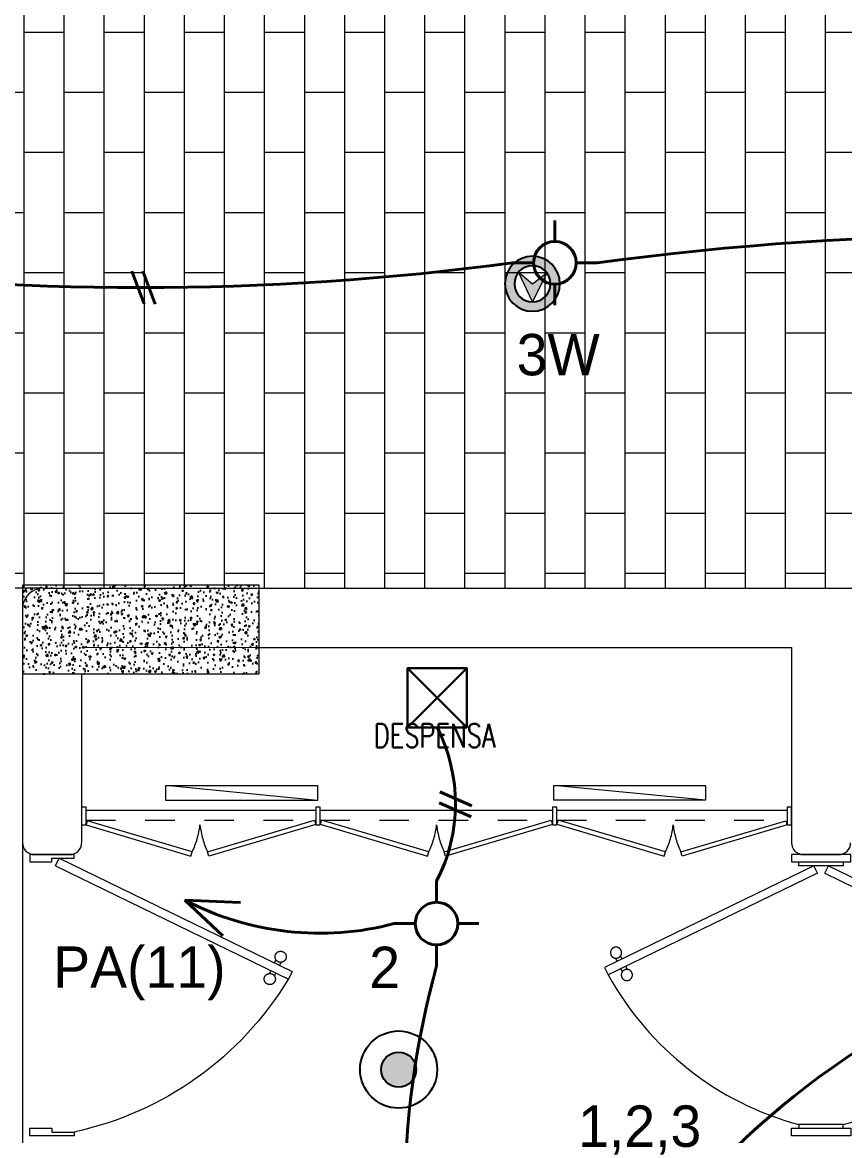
# Model space of a CAD drawing. Header units: metres. Extents: x 14 to 2416, y -346 to 476.
# Drawn here: x 43.951 to 46.732, y -86.476 to -82.714 of the extents above; entities that cross this region are included whole.
import ezdxf

# ---------------------------------------------------------------- set-up
doc = ezdxf.new("R2010")
doc.units = ezdxf.units.M
for name, pattern in [('0', [0]), ('CONTINUA', [0]), ('DASHED', [0.75, 0.5, -0.25])]:
    doc.linetypes.add(name, pattern=pattern)
doc.layers.get('0').update_dxf_attribs({"linetype": '0', "lineweight": 20})
for name, color, linetype, lineweight in [('A-ANNO-TEXT', 20, 'Continuous', 13), ('A-DOOR', 35, 'Continuous', 5), ('A-WALL', 250, 'Continuous', 20), ('baños', 251, 'Continuous', 0), ('Columnas', 7, 'Continuous', 18), ('E Registro Electrico', 36, 'Continuous', 30), ('E Salida Luces', 22, 'Continuous', 40), ('E Tuberia Emp Losa', 22, 'Continuous', 40), ('MAVA', 1, 'Continuous', 15), ('MAVA -LUMINARIAS', 1, 'Continuous', 18), ('MOB FIJOS', 251, 'Continuous', 0), ('piso', 253, 'Continuous', 0), ('PROYECCION', 9, 'DASHED', 0), ('textos', 7, 'Continuous', 0)]:
    doc.layers.add(name, color=color, linetype=linetype, lineweight=lineweight)
for name, color, linetype in [('HATCH', 8, 'Continuous'), ('MAVA LUM', 1, 'Continuous'), ('MAVA Luminarias', 1, 'Continuous')]:
    doc.layers.add(name, color=color, linetype=linetype)
doc.layers.add('hatch piso', color=253, linetype='Continuous', lineweight=0, transparency=0.7)
doc.styles.add('Arch-Dim', font='romans.shx', dxfattribs={"width": 0.75})
doc.styles.add('CENTURY GOTHIC', font='GOTHIC.TTF')
doc.styles.add('DIMTEXT', font='dim.shx', dxfattribs={"width": 0.75})
doc.styles.get("Standard").update_dxf_attribs({"font": 'arial.ttf', "height": 0.1875})

# ---------------------------------------------------------------- blocks, each defined once
blk = doc.blocks.new('dl ip')
at = {"layer": 'MAVA', "transparency": 33554687}
h = blk.add_hatch(color=40, dxfattribs=at)
h.dxf.hatch_style = 1
h.paths.add_polyline_path([(94.7574, -111.2088), (94.7109, -111.2482), (94.6624, -111.2113), (94.7109, -111.3092)])
at = {"layer": 'MAVA Luminarias', "linetype": 'Continuous'}
h = blk.add_hatch(color=40, dxfattribs=at)
h.paths.add_polyline_path([(94.618, -111.2482, 1), (94.8039, -111.2482, 1)])
h.paths.add_polyline_path([(94.7719, -111.2482, -1), (94.6499, -111.2482, -1)], flags=16)
at = {"layer": 'MAVA', "color": 40}
for p, q in [((94.7109, -111.2482), (94.6624, -111.2113)), ((94.6624, -111.2113), (94.7109, -111.3092)), ((94.7109, -111.3092), (94.7574, -111.2088)), ((94.7574, -111.2088), (94.7109, -111.2482))]:
    blk.add_line(p, q, dxfattribs=at)
at = {"layer": 'MAVA Luminarias', "color": 40, "linetype": 'Continuous'}
for radius in [0.093, 0.061]:
    blk.add_circle((94.7109, -111.2482), radius, dxfattribs=at)
blk = doc.blocks.new('SUPERFICIAL')
at = {"layer": 'MAVA LUM'}
h = blk.add_hatch(color=256, dxfattribs=at)
h.dxf.hatch_style = 1
edge = h.paths.add_edge_path()
edge.add_arc((0.0008, 0.0016), 0.059, 0, 360)
for radius in [0.1303, 0.0593]:
    blk.add_circle((0.0008, 0.0016, 0), radius, dxfattribs=at)
at = {"ltscale": 1e-05, "style": 'DIMTEXT', "flags": 1}
blk.add_attdef('MULTIPLICADOR', (0.0928, 0.4687), '', height=0.15, dxfattribs=at)
blk = doc.blocks.new('undercounter')
at = {"layer": 'MAVA -LUMINARIAS', "lineweight": 0}
h = blk.add_hatch(dxfattribs=at)
h.set_pattern_fill('ANGLE', color=6)
h.set_pattern_definition([(0, (0, 0), (0, 6.985), [5.08, -1.905]), (90, (0, 0), (-6.985, 4e-16), [5.08, -1.905])])
h.paths.add_polyline_path([(19.338, 1.5834), (19.338, 1.5173), (20.0151, 1.5173)])
at = {"layer": 'MAVA -LUMINARIAS', "color": 6, "lineweight": 0}
blk.add_line((19.338, 1.5834), (20.0151, 1.5173), dxfattribs=at)
blk.add_lwpolyline([(19.338, 1.5834), (20.0151, 1.5834), (20.0151, 1.5173), (19.338, 1.5173)], close=True, dxfattribs=at)
blk = doc.blocks.new('puerta 1.00')
at = {"layer": 'A-DOOR'}
for p, q in [((-0.15, -0.0125), (-0.9369, -0.3949)), ((-0.1376, -0.038), (-0.15, -0.0125)), ((-0.1376, -0.038), (-0.9245, -0.4204)), ((-0.8946, -0.3743), (-0.8996, -0.3641)), ((-0.8777, -0.3661), (-0.8826, -0.3559)), ((-0.9369, -0.3949), (-0.9245, -0.4204)), ((-0.8822, -0.3998), (-0.8772, -0.4101)), ((-0.8653, -0.3916), (-0.8603, -0.4018))]:
    blk.add_line(p, q, dxfattribs=at)
for points in [[(-0.05, 0), (-0.05, -0.025), (-0.125, -0.025), (-0.125, -0.0125), (-0.2, -0.0125), (-0.2, 0), (-0.05, 0)], [(-0.05, -0.95), (-0.05, -0.925), (-0.125, -0.925), (-0.125, -0.9375), (-0.2, -0.9375), (-0.2, -0.95), (-0.05, -0.95)]]:
    blk.add_lwpolyline(points, dxfattribs=at)
blk.add_arc((0.0366, 0.1602), 1.1229, 211.1336, 257.8343, dxfattribs=at)
for points in [[(-0.8982, -0.3642), (-0.9033, -0.3642), (-0.912, -0.3591), (-0.917, -0.3504), (-0.917, -0.3403), (-0.912, -0.3316), (-0.9033, -0.3265), (-0.8932, -0.3265), (-0.8844, -0.3316), (-0.8794, -0.3403), (-0.8794, -0.3504), (-0.8844, -0.3591), (-0.8932, -0.3642), (-0.8982, -0.3642)], [(-0.8617, -0.4394), (-0.8667, -0.4394), (-0.8754, -0.4344), (-0.8805, -0.4256), (-0.8805, -0.4156), (-0.8754, -0.4068), (-0.8667, -0.4018), (-0.8566, -0.4018), (-0.8479, -0.4068), (-0.8428, -0.4156), (-0.8428, -0.4257), (-0.8479, -0.4344), (-0.8566, -0.4394), (-0.8617, -0.4394)]]:
    blk.add_open_spline(points, degree=2, dxfattribs=at)
blk = doc.blocks.new('A$C0952172f')
at = {"layer": 'A-DOOR'}
for p, q in [((0.569, 1.4639), (0.5435, 1.4515)), ((0.887, 0.7445), (0.5435, 1.4515)), ((0.9125, 0.7569), (0.569, 1.4639)), ((0.564, 1.4092), (0.5538, 1.4042)), ((0.5723, 1.3923), (0.562, 1.3873)), ((0.5895, 1.4216), (0.5997, 1.4265)), ((0.5977, 1.4046), (0.608, 1.4096)), ((0.887, 0.7445), (0.9125, 0.7569)), ((0.887, 0.7193), (0.5435, 0.0124)), ((0.887, 0.7193), (0.9125, 0.707)), ((0.9125, 0.707), (0.569, 0)), ((0.5723, 0.0716), (0.562, 0.0766)), ((0.564, 0.0547), (0.5538, 0.0597)), ((0.5895, 0.0423), (0.5997, 0.0374)), ((0.5977, 0.0592), (0.608, 0.0543)), ((0.569, 0), (0.5435, 0.0124))]:
    blk.add_line(p, q, dxfattribs=at)
for points in [[(0, 0.8319), (0.025, 0.8319), (0.025, 0.6319), (0, 0.6319)], [(0.95, 0.8319), (0.925, 0.8319), (0.925, 0.6319), (0.95, 0.6319)], [(0.0375, 0.8069), (0.025, 0.8069), (0.025, 0.6569), (0.0375, 0.6569)], [(0.9125, 0.8069), (0.925, 0.8069), (0.925, 0.6569), (0.9125, 0.6569)]]:
    blk.add_lwpolyline(points, close=True, dxfattribs=at)
for centre, start, end in [((1.0509, 0.5323), 118.902, 164.8359), ((1.0509, 0.9316), 195.1641, 241.098)]:
    blk.add_arc(centre, 1.05, start, end, dxfattribs=at)
for points in [[(0.5997, 1.4252), (0.5997, 1.4303), (0.6047, 1.439), (0.6135, 1.444), (0.6236, 1.444), (0.6323, 1.439), (0.6373, 1.4302), (0.6373, 1.4202), (0.6323, 1.4114), (0.6236, 1.4064), (0.6135, 1.4064), (0.6047, 1.4114), (0.5997, 1.4202), (0.5997, 1.4252)], [(0.5244, 1.3886), (0.5244, 1.3937), (0.5295, 1.4024), (0.5382, 1.4075), (0.5483, 1.4074), (0.557, 1.4024), (0.5621, 1.3937), (0.5621, 1.3836), (0.557, 1.3748), (0.5483, 1.3698), (0.5382, 1.3698), (0.5295, 1.3749), (0.5244, 1.3836), (0.5244, 1.3886)], [(0.5244, 0.0753), (0.5244, 0.0702), (0.5295, 0.0615), (0.5382, 0.0564), (0.5483, 0.0564), (0.557, 0.0615), (0.5621, 0.0702), (0.5621, 0.0803), (0.557, 0.089), (0.5483, 0.0941), (0.5382, 0.0941), (0.5295, 0.089), (0.5244, 0.0803), (0.5244, 0.0753)], [(0.5997, 0.0387), (0.5997, 0.0336), (0.6047, 0.0249), (0.6135, 0.0199), (0.6236, 0.0199), (0.6323, 0.0249), (0.6373, 0.0337), (0.6373, 0.0437), (0.6323, 0.0525), (0.6236, 0.0575), (0.6135, 0.0575), (0.6047, 0.0525), (0.5997, 0.0437), (0.5997, 0.0387)]]:
    blk.add_open_spline(points, degree=2, dxfattribs=at)
blk = doc.blocks.new('PL BASE 1N NASAS 09')
at = {"layer": 'HATCH'}
h = blk.add_hatch(dxfattribs=at)
h.set_pattern_fill('AR-CONC', color=256, scale=0.00032)
h.paths.add_polyline_path([(-106.4311, -49.2388), (-106.4311, -49.5388), (-105.6311, -49.5388), (-105.6311, -49.2388)])
at = {"layer": 'A-WALL'}
for p, q in [((-106.3611, -49.2497), (-100.0011, -49.2497)), ((-106.4311, -49.3197), (-106.4311, -50.1097)), ((-105.6311, -49.4497), (-103.8311, -49.4497)), ((-103.8311, -49.4497), (-103.8311, -50.1097)), ((-106.2311, -49.5388), (-106.2311, -50.1097)), ((-106.3911, -50.1497), (-106.2711, -50.1497)), ((-103.7911, -50.1497), (-103.6711, -50.1497))]:
    blk.add_line(p, q, dxfattribs=at)
for centre, radius, start, end in [((-106.3611, -49.3197), 0.07, 90, 180), ((-106.3911, -50.1097), 0.04, 180, 270), ((-106.2711, -50.1097), 0.04, 270, 0), ((-103.7911, -50.1097), 0.04, 180, 270), ((-103.6711, -50.1097), 0.04, 270, 0)]:
    blk.add_arc(centre, radius, start, end, dxfattribs=at)
at = {"layer": 'Columnas'}
blk.add_lwpolyline([(-106.4311, -49.2388), (-106.4311, -49.5388), (-105.6311, -49.5388), (-105.6311, -49.2388)], close=True, dxfattribs=at)
at = {"layer": 'MOB FIJOS'}
for points in [[(-106.2161, -49.9897), (-106.2311, -49.9897), (-106.2311, -50.0497), (-106.2161, -50.0497)], [(-105.4244, -49.9897), (-105.4394, -49.9897), (-105.4394, -50.0497), (-105.4244, -50.0497)], [(-104.6244, -49.9897), (-104.6394, -49.9897), (-104.6394, -50.0497), (-104.6244, -50.0497)], [(-103.8311, -49.9897), (-103.8461, -49.9897), (-103.8461, -50.0497), (-103.8311, -50.0497)], [(-106.2118, -50.0353), (-106.2161, -50.0497), (-105.8614, -50.1549), (-105.8571, -50.1406)], [(-105.4437, -50.0335), (-105.4395, -50.0479), (-105.8008, -50.1549), (-105.8051, -50.1406)], [(-105.4201, -50.0329), (-105.4243, -50.0473), (-105.0614, -50.1549), (-105.0571, -50.1406)], [(-104.6437, -50.0334), (-104.6394, -50.0478), (-105.0008, -50.1549), (-105.0051, -50.1406)], [(-104.6199, -50.0329), (-104.6242, -50.0473), (-104.2614, -50.1549), (-104.2571, -50.1406)], [(-103.8503, -50.0353), (-103.8461, -50.0497), (-104.2008, -50.1549), (-104.2051, -50.1406)]]:
    blk.add_lwpolyline(points, close=True, dxfattribs=at)
at = {"layer": 'piso'}
for p, q in [((-106.3611, -49.2497), (-111.7811, -49.2497)), ((-106.2161, -49.9997), (-105.4394, -49.9997)), ((-105.4244, -49.9997), (-104.6394, -49.9997)), ((-104.6244, -49.9997), (-103.8461, -49.9997)), ((-106.4311, -50.1097), (-106.4311, -51.1397))]:
    blk.add_line(p, q, dxfattribs=at)
at = {"layer": 'PROYECCION', "color": 252, "linetype": 'DASHED', "ltscale": 0.1}
for p, q in [((-106.2161, -50.0331), (-105.4394, -50.0331)), ((-105.4244, -50.0331), (-104.6394, -50.0331)), ((-104.6244, -50.0331), (-103.8461, -50.0331))]:
    blk.add_line(p, q, dxfattribs=at)
for centre, start, end in [((-106.1217, -50.0156), 334.7316, 353.3114), ((-105.5404, -50.0156), 186.6886, 205.2684), ((-105.3217, -50.0156), 334.7316, 353.3114), ((-104.7404, -50.0156), 186.6886, 205.2684), ((-104.5217, -50.0156), 334.7316, 353.3114), ((-103.9404, -50.0156), 186.6886, 205.2684)]:
    blk.add_arc(centre, 0.2927, start, end, dxfattribs=at)
at = {"color": 1, "rotation": 90}
blk.add_blockref('A$C0952172f', (-102.9991, -51.0997), dxfattribs=at)
at = {"layer": 'A-DOOR', "xscale": -1}
blk.add_blockref('puerta 1.00', (-106.4565, -50.1497), dxfattribs=at)
at = {"layer": 'baños', "linetype": 'Continuous'}
for tag, p in [('MODELNUMBER', (-121.6562, -54.8273)), ('TRADENAME', (-121.6562, -54.8273)), ('PRODUCT', (-121.6562, -54.8274)), ('MATERIAL', (-121.6562, -54.8274))]:
    blk.add_attdef(tag, p, '', height=0.0000254, rotation=359.9999, dxfattribs=at)
at = {"layer": 'textos', "insert": (-105.2428, -49.7874), "char_height": 0.08, "attachment_point": 7, "style": 'Arch-Dim'}
blk.add_mtext_dynamic_manual_height_columns('DESPENSA', width=1.167714, gutter_width=1, heights=[0], dxfattribs=at)
blk = doc.blocks.new('PL MUEBLES 1N NASAS 09')
at = {"layer": 'hatch piso'}
h = blk.add_hatch(dxfattribs=at)
h.set_pattern_fill('AR-BRSTD', color=256, scale=0.002, angle=-90)
h.set_pattern_definition([(270, (-8.74588, 232.01007), (0.1354836, -2e-17), []), (0, (-8.74588, 232.01007), (0.1354836, 0.2032), [0.1354836, -0.1354836])])
edge = h.paths.add_edge_path()
edge.add_line((62.3305, 47.1481), (63.2305, 47.1481))
edge.add_line((63.2305, 47.1481), (63.2305, 48.4481))
edge.add_line((63.2305, 48.4481), (56.5331, 48.4481))
edge.add_line((56.5331, 48.4481), (56.5331, 48.2731))
edge.add_line((56.5331, 48.2731), (56.3831, 48.2731))
edge.add_line((56.3831, 48.2731), (56.3831, 48.4536))
edge.add_line((56.3831, 48.4536), (54.5879, 48.4536))
edge.add_line((54.5879, 48.4536), (54.5879, 46.9481))
edge.add_line((54.5879, 46.9481), (55.8257, 46.9481))
edge.add_arc((55.8755, 46.9973), 0.07, 180, 224.6727, ccw=False)
edge.add_line((55.8055, 46.9973), (55.8055, 47.1073))
edge.add_arc((55.8755, 47.1073), 0.07, 90, 180, ccw=False)
edge.add_line((55.8755, 47.1773), (55.9855, 47.1773))
edge.add_arc((55.9855, 47.1073), 0.07, 0, 90, ccw=False)
edge.add_line((56.0555, 47.1073), (56.0555, 46.9973))
edge.add_arc((55.9855, 46.9973), 0.07, -44.6727, 0, ccw=False)
edge.add_line((56.0353, 46.9481), (59.0257, 46.9481))
edge.add_arc((59.0755, 46.9973), 0.07, 180, 224.6728, ccw=False)
edge.add_line((59.0055, 46.9973), (59.0055, 47.1073))
edge.add_arc((59.0755, 47.1073), 0.07, 90, 180, ccw=False)
edge.add_line((59.0755, 47.1773), (59.1855, 47.1773))
edge.add_arc((59.1855, 47.1073), 0.07, 0, 90, ccw=False)
edge.add_line((59.2555, 47.1073), (59.2555, 46.9973))
edge.add_arc((59.1855, 46.9973), 0.07, -90, 0, ccw=False)
edge.add_line((59.1855, 46.9273), (59.0755, 46.9273))
edge.add_arc((59.0755, 46.9973), 0.07, 229.9948, 270, ccw=False)
edge.add_line((59.0305, 46.9437), (59.0305, 44.972))
edge.add_arc((59.0755, 44.9184), 0.07, 90, 130.0052, ccw=False)
edge.add_line((59.0755, 44.9884), (59.1855, 44.9884))
edge.add_arc((59.1855, 44.9184), 0.07, 0, 90, ccw=False)
edge.add_line((59.2555, 44.9184), (59.2555, 44.8084))
edge.add_arc((59.1855, 44.8084), 0.07, -90, 0, ccw=False)
edge.add_line((59.1855, 44.7384), (59.0755, 44.7384))
edge.add_arc((59.0755, 44.8084), 0.07, 229.9948, 270, ccw=False)
edge.add_line((59.0305, 44.7548), (59.0305, 41.172))
edge.add_arc((59.0755, 41.1184), 0.07, 90, 130.0052, ccw=False)
edge.add_line((59.0755, 41.1884), (59.1855, 41.1884))
edge.add_arc((59.1855, 41.1184), 0.07, 0, 90, ccw=False)
edge.add_line((59.2555, 41.1184), (59.2555, 41.0084))
edge.add_arc((59.1855, 41.0084), 0.07, -90, 0, ccw=False)
edge.add_line((59.1855, 40.9384), (59.0755, 40.9384))
edge.add_arc((59.0755, 41.0084), 0.07, 180, 270, ccw=False)
edge.add_line((59.0055, 41.0084), (59.0055, 41.1184))
edge.add_arc((59.0755, 41.1184), 0.07, 149.8481, 180, ccw=False)
edge.add_line((59.0149, 41.1535), (56.0391, 41.1535))
edge.add_arc((55.9855, 41.1085), 0.07, 0, 40.0052, ccw=False)
edge.add_line((56.0555, 41.1085), (56.0555, 40.9985))
edge.add_arc((55.9855, 40.9985), 0.07, -90, 0, ccw=False)
edge.add_line((55.9855, 40.9285), (55.8755, 40.9285))
edge.add_arc((55.8755, 40.9985), 0.07, 180, 270, ccw=False)
edge.add_line((55.8055, 40.9985), (55.8055, 41.1085))
edge.add_arc((55.8755, 41.1085), 0.07, 139.9948, 180, ccw=False)
edge.add_line((55.8219, 41.1535), (50.4363, 41.1535))
edge.add_arc((50.3827, 41.1085), 0.07, 0, 40.0052, ccw=False)
edge.add_line((50.4527, 41.1085), (50.4527, 40.9985))
edge.add_arc((50.3827, 40.9985), 0.07, -90, 0, ccw=False)
edge.add_line((50.3827, 40.9285), (50.2727, 40.9285))
edge.add_arc((50.2727, 40.9985), 0.07, 180, 270, ccw=False)
edge.add_line((50.2027, 40.9985), (50.2027, 41.1085))
edge.add_arc((50.2727, 41.1085), 0.07, 139.9948, 180, ccw=False)
edge.add_line((50.2191, 41.1535), (46.4305, 41.1535))
edge.add_line((46.4305, 41.1535), (46.4305, 40.9535))
edge.add_line((46.4305, 40.9535), (44.3305, 40.9535))
edge.add_line((44.3305, 40.9535), (44.3305, 39.3536))
edge.add_line((44.3305, 39.3536), (47.8305, 39.3536))
edge.add_line((47.8305, 39.3536), (47.8305, 38.9536))
edge.add_line((47.8305, 38.9536), (62.3305, 38.9536))
edge.add_line((62.3305, 38.9536), (62.3305, 47.1481))
at = {"layer": 'baños'}
blk.add_blockref('PL BASE 1N NASAS 09', (162.2615, 88.2033), dxfattribs=at)
blk = doc.blocks.new('A$Cbef68299')
blk.add_blockref('PL MUEBLES 1N NASAS 09', (-30.7659, -32.0535))
blk = doc.blocks.new('A$Cc5be7df0')
at = {"layer": 'piso'}
blk.add_line((29.2139, 23.3425), (29.2139, 22.3925), dxfattribs=at)
at = {"layer": 'A-ANNO-TEXT'}
blk.add_blockref('A$Cbef68299', (4.1493, 17.337), dxfattribs=at)
blk = doc.blocks.new('*U370')
for p, q in [((0.025, 1.368), (-1.049, -1.483)), ((0.987, 1.368), (-0.088, -1.483))]:
    blk.add_line(p, q)
blk = doc.blocks.new('*U513')
at = {"xscale": 0.03937007874015751, "yscale": 0.03937007874015751, "zscale": 0.03937007874015751, "rotation": 90.17553228591599}
blk.add_blockref('*U370', (-0.0023, 0.0012), dxfattribs=at)
blk = doc.blocks.new('*U502')
at = {"layer": 'E Salida Luces', "linetype": 'Continuous'}
for p, q in [((0, 0.3583), (0, 0.1807)), ((-0.3576, 0.0007), (-0.18, 0.0007)), ((0.18, 0.0007), (0.3576, 0.0007)), ((0, -0.1793), (0, -0.3569))]:
    blk.add_line(p, q, dxfattribs=at)
blk.add_circle((0, 0.0007), 0.18, dxfattribs=at)
blk = doc.blocks.new('*U481')
at = {"layer": 'E Salida Luces', "linetype": 'Continuous'}
for p, q in [((0, 0.3583), (0, 0.1807)), ((-0.3576, 0.0007), (-0.18, 0.0007)), ((0.18, 0.0007), (0.3576, 0.0007)), ((0, -0.1793), (0, -0.3569))]:
    blk.add_line(p, q, dxfattribs=at)
blk.add_circle((0, 0.0007), 0.18, dxfattribs=at)
blk = doc.blocks.new('*U383')
at = {"layer": 'E Registro Electrico'}
for p, q in [((1, 0.5), (0, -0.5)), ((1, -0.5), (0, 0.5))]:
    blk.add_line(p, q, dxfattribs=at)
blk.add_lwpolyline([(1, 0.5), (1, -0.5), (0, -0.5), (0, 0.5)], close=True, dxfattribs=at)
blk = doc.blocks.new('*U647')
at = {"xscale": 0.03937007874015751, "yscale": 0.03937007874015751, "zscale": 0.03937007874015751, "rotation": 176.7713498322499}
blk.add_blockref('*U370', (-0.0014, -0.0022), dxfattribs=at)
blk = doc.blocks.new('*U578')
at = {"layer": 'E Tuberia Emp Losa', "linetype": 'Continuous'}
for p, q in [((0.1358, 0.1733), (0, 0)), ((0, 0), (0.2303, 0.0462))]:
    blk.add_line(p, q, dxfattribs=at)

msp = doc.modelspace()

# ---------------------------------------------------------------- linework, layer by layer
at = {"layer": 'E Salida Luces', "const_width": 0.004}
msp.add_lwpolyline([(44.1516, -84.8261), (45.9942, -84.8261)], dxfattribs=at)
at = {"layer": 'E Salida Luces'}
for centre, radius, start, end in [((47.2766, -93.7369), 10.3036, 82.29201, 97.70799), ((44.3516, -74.1577), 9.4527, 262.35853, 277.64147), ((44.8455, -85.3544), 0.5699, 332.6297, 26.9544), ((44.9574, -84.804), 0.9879, 242.4674, 284.7268), ((48.2592, -88.469), 2.7218, 103.8307, 139.9209), ((48.2115, -86.6928), 2.9671, 164.5527, 195.4473)]:
    msp.add_arc(centre, radius, start, end, dxfattribs=at)

# ---------------------------------------------------------------- block references
at = {"layer": 'A-ANNO-TEXT'}
msp.add_blockref('A$Cc5be7df0', (14.7377, -108.8632), dxfattribs=at)
at = {"layer": 'E Registro Electrico', "linetype": 'CONTINUA', "ltscale": 80, "xscale": 0.2, "yscale": 0.2, "zscale": 0.2, "rotation": 180}
msp.add_blockref('*U383', (45.4534, -84.9961), dxfattribs=at)
at = {"layer": 'E Salida Luces', "yscale": 0.4, "zscale": 0.4, "rotation": 180}
for name, p, xscale in [('*U481', (45.7516, -83.5261), -0.4), ('*U502', (45.3516, -85.7591), 0.4)]:
    msp.add_blockref(name, p, dxfattribs=dict(at, xscale=xscale))
at = {"layer": 'E Tuberia Emp Losa'}
for name, p, xscale, yscale, zscale, rotation in [('*U513', (44.3609, -83.6103), -0.9842519685039484, 0.9842519685039484, 0.9842519685039484, 90), ('*U647', (45.4153, -85.3565), 0.9842519685039484, 0.9842519685039484, 0.9842519685039484, 90.00000000000001), ('*U578', (44.5007, -85.68), -0.7999999999999915, 0.7999999999999914, 0.7999999999999914, 188.7450395515243)]:
    msp.add_blockref(name, p, dxfattribs=dict(at, xscale=xscale, yscale=yscale, zscale=zscale, rotation=rotation))
at = {"layer": 'MAVA Luminarias', "xscale": -1}
msp.add_blockref('dl ip', (140.3865, 27.6511), dxfattribs=at)
at = {"layer": 'MAVA Luminarias', "lineweight": 0, "xscale": 0.7576267738864566, "yscale": 0.7576267738864566, "zscale": 0.7576267738864566, "rotation": 180}
for p in [(59.5997, -84.1436), (60.9115, -84.1427)]:
    msp.add_blockref('undercounter', p, dxfattribs=at)
at = {"layer": 'MAVA Luminarias'}
msp.add_blockref('SUPERFICIAL', (45.2225, -86.2541, 0), dxfattribs=at)

# ---------------------------------------------------------------- texts
at = {"layer": 'E Tuberia Emp Losa', "char_height": 0.14, "attachment_point": 5, "style": 'CENTURY GOTHIC'}
for s, insert, width in [('3W', (45.7628, -83.8376), 0.836737), ('PA(11) ', (44.3468, -85.9274), 0.58376), ('2 ', (45.1761, -85.9073), 0.276812), ('1,2,3 ', (46.0384, -86.4567), 0.836737)]:
    msp.add_mtext(s, dxfattribs=dict(at, insert=insert, width=width))

doc.saveas('drawing.dxf')
